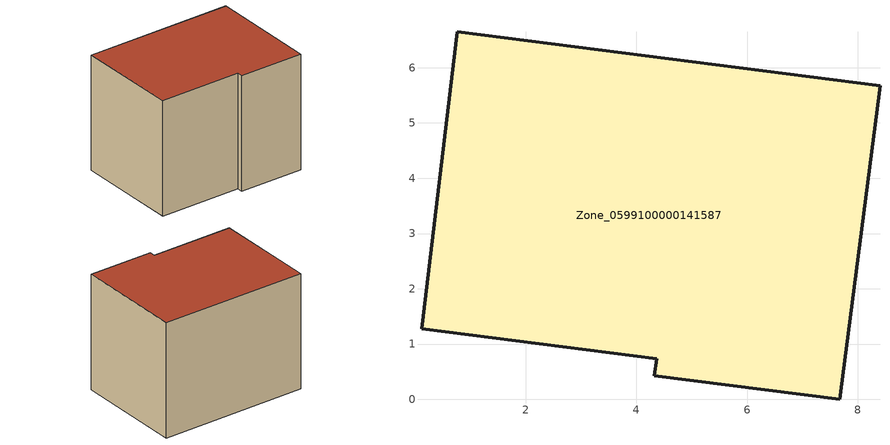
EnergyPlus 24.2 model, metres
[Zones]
Zone_0599100000141587
 floor ground (C_G): 0.75,6.65 8.41,5.67 7.68,0 4.32,0.43 4.37,0.73 0.11,1.28 z0
 wall outside (C_F): 4.32,0.43 7.68,0 8.41,5.67 0.75,6.65 0.11,1.28 4.37,0.73 4.32,0.43 z0:6.04
 roof outside (C_R): 0.75,6.65 0.11,1.28 4.37,0.73 4.32,0.43 7.68,0 8.41,5.67 z6.04
[BUILDING]
Pand.0599100000141587: North Axis=0; Terrain=City; Loads Convergence Tolerance Value=0.04; Temperature Convergence Tolerance Value=0.4; Solar Distribution=FullExterior; Maximum Number of Warmup Days=25; Minimum Number of Warmup Days=1
[Site:Location]
Rotterdam.The.Hague.AP_ZH_NLD Design_Conditions: Latitude=51.96; Longitude=4.45; Time Zone=1; Elevation=-4.5
[SITE:GROUNDTEMPERATURE:BUILDINGSURFACE]
18, 18, 18, 18, 18, 18, 18, 18, 18, 18, 18, 18
[MATERIAL] Thermal Absorptance=0.9; Solar Absorptance=0.7; Visible Absorptance=0.7
Name | Roughness | Thickness | Conductivity | Density | Specific Heat
G.TC.1946 | MediumSmooth | 0.15 | 1 | 540 | 1210
F.TC.1946 | Rough | 0.3 | 0.857143 | 1920 | 840
R.TC.1946 | MediumRough | 0.2 | 0.909091 | 1500 | 1000
[CONSTRUCTION]
C_G: G.TC.1946
C_F: F.TC.1946
C_R: R.TC.1946
[ZONE]
Zone_0599100000141587: Type=1; Multiplier=1; Ceiling Height=Autocalculate; Volume=Autocalculate; Floor Area=autocalculate; Part of Total Floor Area=Yes
[ZONEINFILTRATION:DESIGNFLOWRATE]
Infil_Zone_0599100000141587: Zone or ZoneList or Space or SpaceList=Zone_0599100000141587; Schedule=AlwaysOn; Design Flow Rate Calculation Method=Flow/Area; Flow Rate per Floor Area=0.003; Constant Term Coefficient=1; Temperature Term Coefficient=0; Velocity Term Coefficient=0; Velocity Squared Term Coefficient=0
[HVACTEMPLATE:ZONE:IDEALLOADSAIRSYSTEM]
Zone_0599100000141587: Maximum Heating Supply Air Temperature=50; Minimum Cooling Supply Air Temperature=13; Maximum Heating Supply Air Humidity Ratio=0.0156; Minimum Cooling Supply Air Humidity Ratio=0.0077; Heating Limit=NoLimit; Cooling Limit=NoLimit; Dehumidification Control Type=ConstantSensibleHeatRatio; Cooling Sensible Heat Ratio=0.7; Dehumidification Setpoint=60; Humidification Control Type=None; Humidification Setpoint=30; Outdoor Air Method=None; Outdoor Air Flow Rate per Person=0.00944; Outdoor Air Flow Rate per Zone Floor Area=0; Outdoor Air Flow Rate per Zone=0; Demand Controlled Ventilation Type=None; Outdoor Air Economizer Type=NoEconomizer; Heat Recovery Type=None; Sensible Heat Recovery Effectiveness=0.7; Latent Heat Recovery Effectiveness=0.65
[ZONECONTROL:THERMOSTAT]
ThermostatControl_Zone_0599100000141587: Zone or ZoneList=Zone_0599100000141587; Control Type Schedule=DualSetpointControlType; Control 1=Thermostat_Zone_0599100000141587; Temperature Difference Between Cutout And Setpoint=0
[THERMOSTATSETPOINT:DUALSETPOINT]
Thermostat_Zone_0599100000141587: Heating Setpoint Temperature Schedule=HeatingSetpoint_Zone_0599100000141587; Cooling Setpoint Temperature Schedule=CoolingSetpoint_Zone_0599100000141587
[SCHEDULE:COMPACT]
HeatingSetpoint_Zone_0599100000141587: Through: 12/31, For: AllDays, Until: 24:00, 21
CoolingSetpoint_Zone_0599100000141587: Through: 12/31, For: AllDays, Until: 24:00, 24
DualSetpointControlType: Through: 12/31, For: AllDays, Until: 24:00, 4
AlwaysOn: Through: 12/31, For: AllDays, Until: 24:00, 1
